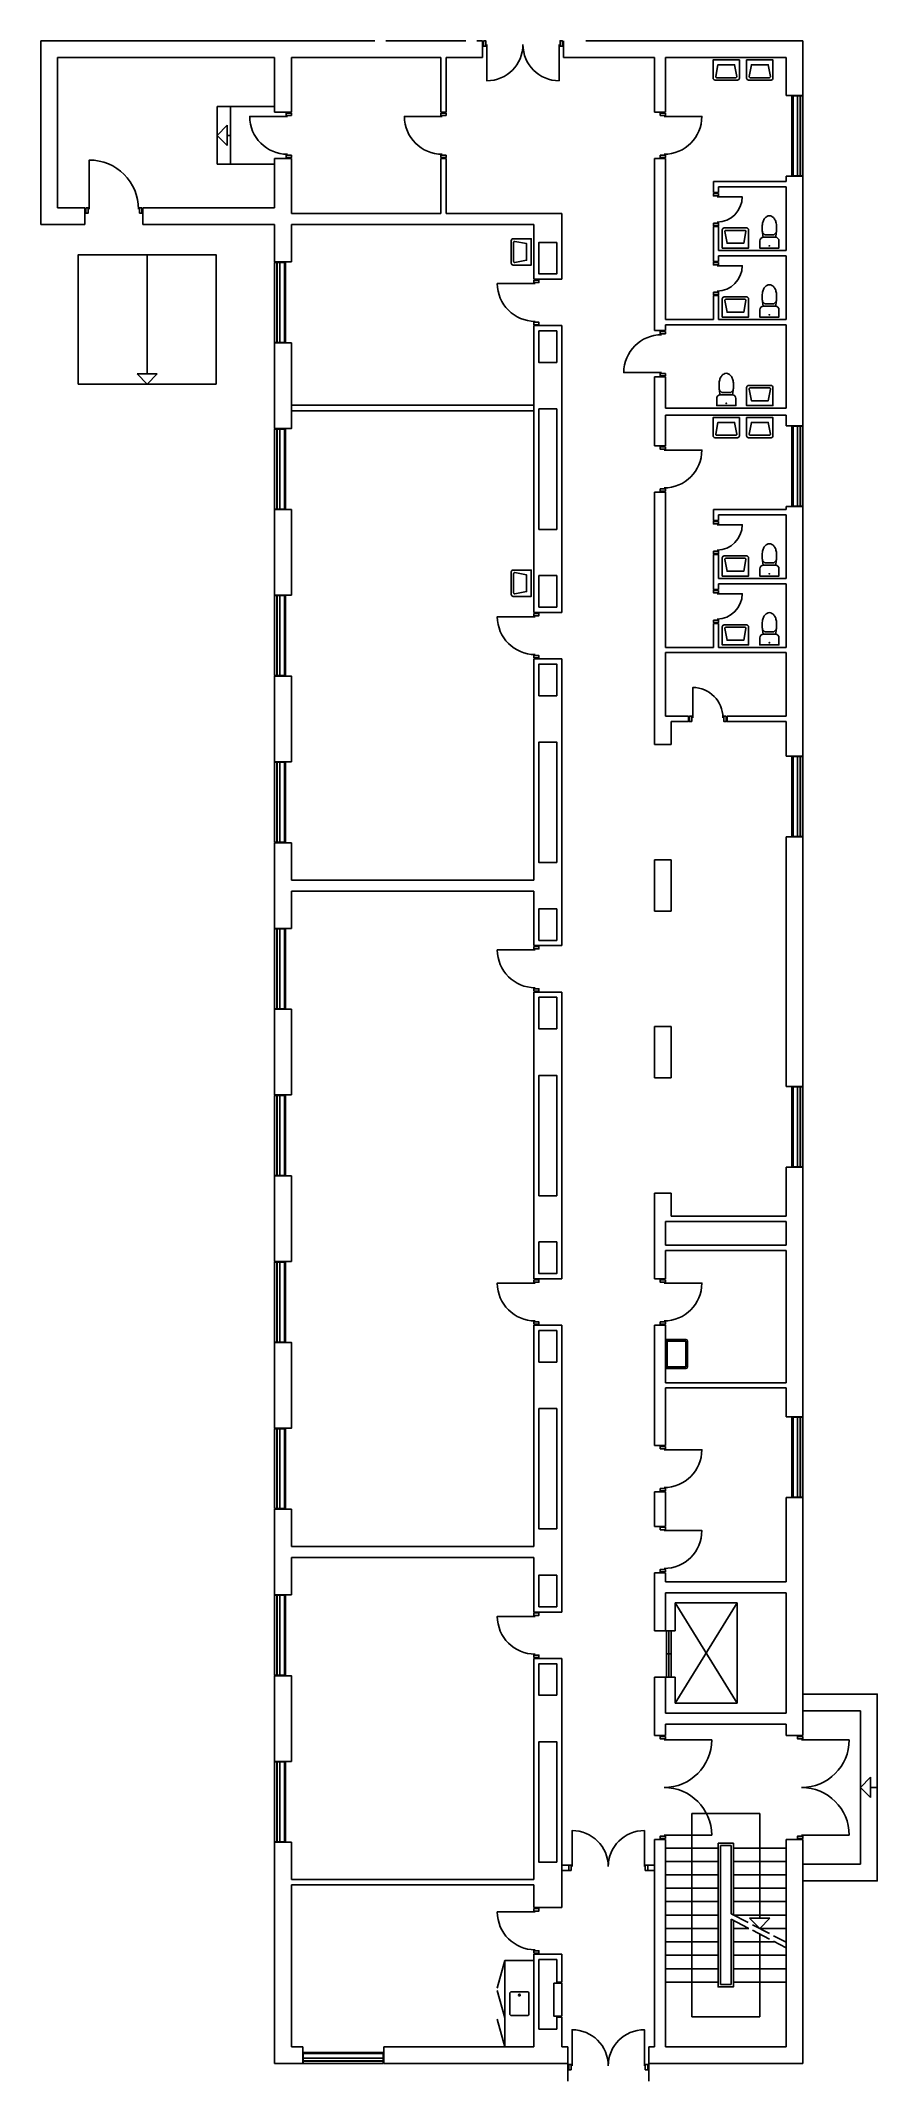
# Model space of a CAD drawing. Header units: millimetres. Extents: x -138872047 to -138854587, y 257765337 to 257807957.
import ezdxf

# ---------------------------------------------------------------- set-up
doc = ezdxf.new("R2010")
doc.units = ezdxf.units.MM
doc.header["$LTSCALE"] = 100
doc.linetypes.add('HIDDEN', pattern=[5, 4, -1])
for name, color, linetype in [('A21----', 7, 'Continuous'), ('A22--l-', 1, 'Continuous'), ('A22--U-', 3, 'Continuous'), ('A24----', 1, 'Continuous'), ('A312---', 2, 'Continuous'), ('A314---', 1, 'Continuous'), ('A314-S-', 8, 'Continuous'), ('A321---', 1, 'Continuous'), ('A59----', 2, 'Continuous'), ('A66----', 12, 'Continuous'), ('A79-F--', 12, 'Continuous'), ('A89--Y-', 12, 'Continuous')]:
    doc.layers.add(name, color=color, linetype=linetype)

# ---------------------------------------------------------------- blocks, each defined once
blk = doc.blocks.new('V169')
for p, q in [((-10, 110), (-1680, 110)), ((-10, 50), (-1680, 50))]:
    blk.add_line(p, q)
blk.add_lwpolyline([(-9.999999999992724, 7.276e-12), (-10, 230), (-1680, 230), (-1680, -7.276e-12)], close=True)
blk = doc.blocks.new('D97V')
for points in [[(20, 0), (20, 110), (70, 110), (70, 0)], [(950, 0), (950, 110), (900, 110), (900, 0)]]:
    blk.add_lwpolyline(points, close=True)
blk.add_lwpolyline([(90, 30), (90, -760, 0.4142135623730951), (880, 30, 0.4142135623730951)], format="xyb")
blk = doc.blocks.new('D97H')
for points in [[(-950, 110), (-900, 110), (-900, 0), (-950, 0)], [(-20, 0), (-20, 110), (-70, 110), (-70, 0)]]:
    blk.add_lwpolyline(points, close=True)
blk.add_lwpolyline([(-90, 30), (-90, -760, -0.4142135623730951), (-880, 30)], format="xyb")
blk = doc.blocks.new('D81H')
for points in [[(-790, 0.0424046834014007), (-740, 0.0424046834014007), (-740, 110.0424046834014), (-790, 110.0424046834014)], [(-70, 110.0424046834014), (-20, 110.0424046834014), (-20, 0.0424046834014007), (-70, 0.0424046834014007)]]:
    blk.add_lwpolyline(points, close=True)
blk.add_lwpolyline([(-90, 28.39798818088457), (-90, -601.6020118191154, -0.4142135623730951), (-720, 28.39798818088457)], format="xyb")
blk = doc.blocks.new('D71H')
for points in [[(-640, 110.0424046834014), (-690, 110.0424046834014), (-690, 0.0424046834014007), (-640, 0.0424046834014007)], [(-20.00000000000728, 0.0424046834014007), (-70.00000000000728, 0.0424046834014007), (-70.00000000000728, 110.0424046834014), (-20.00000000000728, 110.0424046834014)]]:
    blk.add_lwpolyline(points, close=True)
blk.add_lwpolyline([(-90, 28.39798818088457), (-90, -491.6020118191154, -0.410250066279564), (-620, 28.39798818088457)], format="xyb")
blk = doc.blocks.new('D217D')
for points in [[(20, 110), (70, 110), (70, 0), (20, 0)], [(2150, 0), (2150, 110), (2100, 110), (2100, 0)]]:
    blk.add_lwpolyline(points, close=True)
for points in [[(1085, 30, -0.4142135623730951), (89.99999999999636, -964.9999999999927), (89.99999999999636, 30)], [(1084.999999999996, 30, 0.4142135623730951), (2080, -964.9999999999927), (2080, 30)]]:
    blk.add_lwpolyline(points, format="xyb")
blk = doc.blocks.new('D121H')
for points in [[(-1190, 7.276e-12), (-1190, 110.0000000000073), (-1140, 110.0000000000073), (-1140, -7.276e-12)], [(-20, 7.276e-12), (-20, 110.0000000000073), (-70, 110.0000000000073), (-70, -7.276e-12)]]:
    blk.add_lwpolyline(points, close=True)
blk.add_lwpolyline([(-1120, 29.99999999999272, 0.4142135623730948), (-90, -1000.000000000007), (-90, 29.99999999999272)], format="xyb")
blk = doc.blocks.new('PIL')
for p, q in [((0, 0), (-212.1320343559637, -212.1320343559637)), ((0, 7.276e-12), (212.1320343559637, -212.1320343559564)), ((-212.1320343559637, -212.1320343559637), (212.1320343559746, -212.1320343559637))]:
    blk.add_line(p, q)
blk = doc.blocks.new('HV')
for points in [[(-235, -470, -0.4142135623730951), (-275, -430), (-275, -50), (275, -50), (275, -430, -0.4142135623730951), (235, -470)], [(-200.9562515292782, -420, -0.4689210488120354), (-220.6218916289799, -396.3582147963461), (-175, -150), (175, -150), (220.6218916289799, -396.3582147963461, -0.4689210488120356), (200.9562515292782, -420)]]:
    blk.add_lwpolyline(points, format="xyb", close=True)
blk = doc.blocks.new('RENGVASK')
blk.add_line((-305, -35), (305, -35))
blk.add_lwpolyline([(300, 0, -0.4142135623730951), (305, -5), (305, -425, -0.4142135623730951), (270, -460), (-270, -460, -0.4142135623730951), (-305, -425), (-305, -5, -0.4142135623730951), (-300, 0)], format="xyb", close=True)
blk.add_lwpolyline([(260, -35, -0.4142135623730951), (270, -45), (270, -415, -0.4142135623730951), (260, -425), (-260, -425, -0.4142135623730951), (-270, -415), (-270, -45, -0.4142135623730951), (-260, -35)], format="xyb")
blk = doc.blocks.new('TOI')
blk.add_lwpolyline([(-200, -200, 0.4142135623730951), (-125, -275), (125, -275, 0.4142135623730951), (200, -200), (200, -50), (-200, -50)], format="xyb", close=True)
blk.add_lwpolyline([(-132.2446960051893, -274.6492758400746), (-141.9837119652075, -375.0000000091859, 0.0557223020200318), (-149.9999999974971, -446.7073538793193), (-150, -500, 0.067325895239371), (-137.8636622487393, -589.7227315415512, 0.0797058162322264), (-106.0660171779746, -659.4284078790515, 0.1071248465941432), (-53.87955436162883, -710.0635837497539, 0.1401255773500056), (0, -725.4658166501031, 0.1401255773500056), (53.87955436162883, -710.0635837497539, 0.107124846594143), (106.0660171779746, -659.4284078790515, 0.0797058162323701), (137.8636622487684, -589.7227315414348, 0.0673258952392976), (150, -500), (150, -446.7073538793193, 0.0557223020191417), (141.9837119679651, -375.00000001031), (132.2446959978188, -274.6492758227178)], format="xyb")
blk.add_lwpolyline([(141.9837119581352, -375), (94.29769421648234, -325), (-94.29769421202946, -325), (-141.9837119589502, -375)])
at = {"const_width": 19.75}
blk.add_lwpolyline([(-10.125, -96.95899457277847, 1), (10.125, -96.95899457277847, 1)], format="xyb", close=True, dxfattribs=at)
blk = doc.blocks.new('V169A3')
for p, q in [((1690, 204.9999999999927), (0, 204.9999999999927)), ((1690, 54.99999999998909), (0, 54.99999999998909))]:
    blk.add_line(p, q)
blk = doc.blocks.new('D169D')
for points in [[(20, 110), (70, 110), (70, 0), (20, 0)], [(1670, 0), (1670, 110), (1620, 110), (1620, 0)]]:
    blk.add_lwpolyline(points, close=True)
for points in [[(844.9999999999982, 30, -0.4142135623730951), (89.99999999999454, -725.0000000000036), (89.99999999999454, 30)], [(844.9999999999964, 30, 0.4142135623730951), (1600, -725.0000000000036), (1600, 30)]]:
    blk.add_lwpolyline(points, format="xyb")

msp = doc.modelspace()

# ---------------------------------------------------------------- linework, layer by layer
at = {"layer": 'A21----'}
for p, q in [((-138872047.2756885, 257804116.7721266), (-138872047.2756885, 257807956.7721266)), ((-138865077.2756885, 257807956.7721266), (-138872047.2756885, 257807956.7721266)), ((-138864847.2756885, 257807956.7721266), (-138863177.2756885, 257807956.7721266)), ((-138862827.2756885, 257807956.7721266), (-138862947.2756885, 257807956.7721266)), ((-138862827.2756885, 257807956.7721266), (-138862827.2756885, 257807606.7721266)), ((-138862827.2756885, 257807956.7721266), (-138862827.2756885, 257807606.7721266)), ((-138861137.2756885, 257807956.7721266), (-138861137.2756885, 257807606.7721266)), ((-138860667.2756885, 257807956.7721266), (-138856137.2756885, 257807956.7721266)), ((-138856137.2756885, 257806816.7721266), (-138856137.2756885, 257807956.7721266)), ((-138871697.2756885, 257804466.7721266), (-138871697.2756885, 257807606.7721266)), ((-138871697.2756885, 257807606.7721266), (-138867167.2756885, 257807606.7721266)), ((-138866817.2756885, 257807606.7721266), (-138863697.2756885, 257807606.7721266)), ((-138863587.2756885, 257807606.7721266), (-138862827.2756885, 257807606.7721266)), ((-138861137.2756885, 257807606.7721266), (-138859237.2756885, 257807606.7721266)), ((-138859007.2756885, 257807606.7721266), (-138856487.2756885, 257807606.7721266)), ((-138856487.2756885, 257807606.7721266), (-138856487.2756885, 257806816.7721266)), ((-138856487.2756885, 257806816.7721266), (-138856137.2756885, 257806816.7721266)), ((-138856137.2756885, 257805126.7721266), (-138856487.2756885, 257805126.7721266)), ((-138856487.2756885, 257805126.7721266), (-138856487.2756885, 257805016.7721266)), ((-138856137.2756885, 257799916.7721266), (-138856137.2756885, 257805126.7721266)), ((-138856487.2756885, 257804906.7721266), (-138856487.2756885, 257803576.7721266)), ((-138871127.2756885, 257804466.7721266), (-138871697.2756885, 257804466.7721266)), ((-138871127.2756885, 257804466.7721266), (-138871127.2756885, 257804116.7721266)), ((-138869917.2756885, 257804466.7721266), (-138869917.2756885, 257804116.7721266)), ((-138867167.2756885, 257804466.7721266), (-138869917.2756885, 257804466.7721266)), ((-138871127.2756885, 257804116.7721266), (-138872047.2756885, 257804116.7721266)), ((-138867167.2756885, 257804116.7721266), (-138869917.2756885, 257804116.7721266)), ((-138867167.2756885, 257803336.7721266), (-138867167.2756885, 257804116.7721266)), ((-138866817.2756885, 257804116.7721266), (-138866817.2756885, 257803336.7721266)), ((-138866817.2756885, 257803336.7721266), (-138867167.2756885, 257803336.7721266)), ((-138856487.2756885, 257803466.7721266), (-138856487.2756885, 257802136.7721266)), ((-138856487.2756885, 257802026.7721266), (-138856487.2756885, 257800286.7721266)), ((-138856487.2756885, 257800136.7721266), (-138856487.2756885, 257799916.7721266)), ((-138856487.2756885, 257799916.7721266), (-138856137.2756885, 257799916.7721266)), ((-138866817.2756885, 257798166.7721266), (-138867167.2756885, 257798166.7721266)), ((-138867167.2756885, 257798166.7721266), (-138866817.2756885, 257798166.7721266)), ((-138867167.2756885, 257796376.7721266), (-138867167.2756885, 257798166.7721266)), ((-138866817.2756885, 257798166.7721266), (-138866817.2756885, 257796376.7721266)), ((-138856487.2756885, 257798166.7721266), (-138856487.2756885, 257798226.7721266)), ((-138856487.2756885, 257798226.7721266), (-138856137.2756885, 257798226.7721266)), ((-138856137.2756885, 257798226.7721266), (-138856487.2756885, 257798226.7721266)), ((-138856137.2756885, 257793016.7721266), (-138856137.2756885, 257798226.7721266)), ((-138856487.2756885, 257798056.7721266), (-138856487.2756885, 257796726.7721266)), ((-138856487.2756885, 257796616.7721266), (-138856487.2756885, 257795286.7721266)), ((-138866817.2756885, 257796376.7721266), (-138867167.2756885, 257796376.7721266)), ((-138856487.2756885, 257795176.7721266), (-138856487.2756885, 257793846.7721266)), ((-138856487.2756885, 257793736.7721266), (-138856487.2756885, 257793016.7721266)), ((-138856487.2756885, 257793016.7721266), (-138856137.2756885, 257793016.7721266)), ((-138866817.2756885, 257791206.7721266), (-138867167.2756885, 257791206.7721266)), ((-138867167.2756885, 257791206.7721266), (-138866817.2756885, 257791206.7721266)), ((-138867167.2756885, 257789416.7721266), (-138867167.2756885, 257791206.7721266)), ((-138866817.2756885, 257791206.7721266), (-138866817.2756885, 257790426.7721266)), ((-138856137.2756885, 257791326.7721266), (-138856487.2756885, 257791326.7721266)), ((-138856487.2756885, 257791326.7721266), (-138856487.2756885, 257786116.7721266)), ((-138856137.2756885, 257786116.7721266), (-138856137.2756885, 257791326.7721266)), ((-138866817.2756885, 257790196.7721266), (-138866817.2756885, 257789416.7721266)), ((-138866817.2756885, 257789416.7721266), (-138867167.2756885, 257789416.7721266)), ((-138867167.2756885, 257785936.7721266), (-138867167.2756885, 257787726.7721266)), ((-138867167.2756885, 257787726.7721266), (-138866817.2756885, 257787726.7721266)), ((-138866817.2756885, 257787726.7721266), (-138867167.2756885, 257787726.7721266)), ((-138866817.2756885, 257787726.7721266), (-138866817.2756885, 257785936.7721266)), ((-138866817.2756885, 257785936.7721266), (-138867167.2756885, 257785936.7721266)), ((-138856487.2756885, 257786116.7721266), (-138856137.2756885, 257786116.7721266)), ((-138866817.2756885, 257784246.7721266), (-138867167.2756885, 257784246.7721266)), ((-138867167.2756885, 257784246.7721266), (-138866817.2756885, 257784246.7721266)), ((-138867167.2756885, 257782456.7721266), (-138867167.2756885, 257784246.7721266)), ((-138866817.2756885, 257784246.7721266), (-138866817.2756885, 257782456.7721266)), ((-138856137.2756885, 257784426.7721266), (-138856487.2756885, 257784426.7721266)), ((-138856487.2756885, 257784426.7721266), (-138856487.2756885, 257783406.7721266)), ((-138856137.2756885, 257779216.7721266), (-138856137.2756885, 257784426.7721266)), ((-138856487.2756885, 257783296.7721266), (-138856487.2756885, 257782796.7721266)), ((-138866817.2756885, 257782456.7721266), (-138867167.2756885, 257782456.7721266)), ((-138856487.2756885, 257782686.7721266), (-138856487.2756885, 257779926.7721266)), ((-138856487.2756885, 257779816.7721266), (-138856487.2756885, 257779216.7721266)), ((-138856487.2756885, 257779216.7721266), (-138856137.2756885, 257779216.7721266)), ((-138866817.2756885, 257777286.7721266), (-138867167.2756885, 257777286.7721266)), ((-138867167.2756885, 257777286.7721266), (-138866817.2756885, 257777286.7721266)), ((-138867167.2756885, 257775496.7721266), (-138867167.2756885, 257777286.7721266)), ((-138856487.2756885, 257775766.7721266), (-138856487.2756885, 257777526.7721266)), ((-138856137.2756885, 257777526.7721266), (-138856487.2756885, 257777526.7721266)), ((-138856137.2756885, 257772556.7721266), (-138856137.2756885, 257777526.7721266)), ((-138866817.2756885, 257776276.7721266), (-138866817.2756885, 257775496.7721266)), ((-138866817.2756885, 257775496.7721266), (-138867167.2756885, 257775496.7721266)), ((-138856487.2756885, 257773026.7721266), (-138856487.2756885, 257775536.7721266)), ((-138856487.2756885, 257772556.7721266), (-138856487.2756885, 257772796.7721266)), ((-138856487.2756885, 257772556.7721266), (-138856137.2756885, 257772556.7721266)), ((-138866817.2756885, 257770326.7721266), (-138867167.2756885, 257770326.7721266)), ((-138867167.2756885, 257765706.7721266), (-138867167.2756885, 257770326.7721266)), ((-138866817.2756885, 257770326.7721266), (-138866817.2756885, 257770326.7721266)), ((-138866817.2756885, 257769546.7721266), (-138866817.2756885, 257770326.7721266)), ((-138856487.2756885, 257770386.7721266), (-138856137.2756885, 257770386.7721266)), ((-138856487.2756885, 257766056.7721266), (-138856487.2756885, 257770386.7721266)), ((-138856137.2756885, 257765706.7721266), (-138856137.2756885, 257770386.7721266)), ((-138866817.2756885, 257766056.7721266), (-138866817.2756885, 257769436.7721266)), ((-138866817.2756885, 257766056.7721266), (-138866577.2756885, 257766056.7721266)), ((-138866577.2756885, 257765706.7721266), (-138866577.2756885, 257766056.7721266)), ((-138864887.2756885, 257766056.7721266), (-138861757.2756885, 257766056.7721266)), ((-138864887.2756885, 257765706.7721266), (-138864887.2756885, 257766056.7721266)), ((-138861167.2756885, 257766056.7721266), (-138861047.2756885, 257766056.7721266)), ((-138861047.2756885, 257765336.7721266), (-138861047.2756885, 257766056.7721266)), ((-138859357.2756885, 257765336.7721266), (-138859357.2756885, 257766056.7721266)), ((-138859357.2756885, 257766056.7721266), (-138859237.2756885, 257766056.7721266)), ((-138859007.2756885, 257766056.7721266), (-138856487.2756885, 257766056.7721266)), ((-138867167.2756885, 257765706.7721266), (-138866577.2756885, 257765706.7721266)), ((-138864887.2756885, 257765706.7721266), (-138861047.2756885, 257765706.7721266)), ((-138859357.2756885, 257765706.7721266), (-138856137.2756885, 257765706.7721266))]:
    msp.add_line(p, q, dxfattribs=at)
for points in [[(-138866817.2756885, 257801646.7721266), (-138866817.2756885, 257799856.7721266), (-138867167.2756885, 257799856.7721266), (-138867167.2756885, 257801646.7721266), (-138866817.2756885, 257801646.7721266), (-138867167.2756885, 257801646.7721266)], [(-138866817.2756885, 257794686.7721266), (-138866817.2756885, 257792896.7721266), (-138867167.2756885, 257792896.7721266), (-138867167.2756885, 257794686.7721266), (-138866817.2756885, 257794686.7721266), (-138867167.2756885, 257794686.7721266)], [(-138866817.2756885, 257780766.7721266), (-138866817.2756885, 257778976.7721266), (-138867167.2756885, 257778976.7721266), (-138867167.2756885, 257780766.7721266), (-138866817.2756885, 257780766.7721266), (-138867167.2756885, 257780766.7721266)], [(-138866817.2756885, 257777286.7721266), (-138866817.2756885, 257776506.7721266)], [(-138866817.2756885, 257773806.7721266), (-138866817.2756885, 257772016.7721266), (-138867167.2756885, 257772016.7721266), (-138867167.2756885, 257773806.7721266), (-138866817.2756885, 257773806.7721266), (-138867167.2756885, 257773806.7721266)]]:
    msp.add_lwpolyline(points, dxfattribs=at)
at = {"layer": 'A22--l-'}
msp.add_lwpolyline([(-138866817.2756885, 257800346.7721266), (-138866817.2756885, 257800226.7721266), (-138861757.2756885, 257800226.7721266), (-138861757.2756885, 257800346.7721266)], close=True, dxfattribs=at)
at = {"layer": 'A22--U-'}
for p, q in [((-138867167.2756885, 257806466.7721266), (-138867167.2756885, 257807606.7721266)), ((-138866817.2756885, 257807606.7721266), (-138866817.2756885, 257806466.7721266)), ((-138863697.2756885, 257807606.7721266), (-138863697.2756885, 257806466.7721266)), ((-138863587.2756885, 257807606.7721266), (-138863587.2756885, 257806466.7721266)), ((-138859237.2756885, 257806466.7721266), (-138859237.2756885, 257807606.7721266)), ((-138859007.2756885, 257806466.7721266), (-138859007.2756885, 257807606.7721266)), ((-138866817.2756885, 257806466.7721266), (-138867167.2756885, 257806466.7721266)), ((-138863697.2756885, 257806466.7721266), (-138863587.2756885, 257806466.7721266)), ((-138859237.2756885, 257806466.7721266), (-138859007.2756885, 257806466.7721266)), ((-138867167.2756885, 257804466.7721266), (-138867167.2756885, 257805496.7721266)), ((-138866817.2756885, 257805496.7721266), (-138867167.2756885, 257805496.7721266)), ((-138866817.2756885, 257805496.7721266), (-138866817.2756885, 257804346.7721266)), ((-138863697.2756885, 257805496.7721266), (-138863697.2756885, 257804346.7721266)), ((-138863697.2756885, 257805496.7721266), (-138863587.2756885, 257805496.7721266)), ((-138863587.2756885, 257805496.7721266), (-138863587.2756885, 257804346.7721266)), ((-138859237.2756885, 257801906.7721266), (-138859237.2756885, 257805496.7721266)), ((-138859237.2756885, 257805496.7721266), (-138859007.2756885, 257805496.7721266)), ((-138859007.2756885, 257802136.7721266), (-138859007.2756885, 257805496.7721266)), ((-138858007.2756885, 257805016.7721266), (-138858007.2756885, 257804786.7721266)), ((-138858007.2756885, 257805016.7721266), (-138856487.2756885, 257805016.7721266)), ((-138858007.2756885, 257804786.7721266), (-138857897.2756885, 257804786.7721266)), ((-138857897.2756885, 257804906.7721266), (-138857897.2756885, 257804786.7721266)), ((-138857897.2756885, 257804906.7721266), (-138856487.2756885, 257804906.7721266)), ((-138866817.2756885, 257804346.7721266), (-138863697.2756885, 257804346.7721266)), ((-138863587.2756885, 257804346.7721266), (-138861167.2756885, 257804346.7721266)), ((-138861167.2756885, 257802976.7721266), (-138861167.2756885, 257804346.7721266)), ((-138866817.2756885, 257804116.7721266), (-138861757.2756885, 257804116.7721266)), ((-138861757.2756885, 257802976.7721266), (-138861757.2756885, 257804116.7721266)), ((-138858007.2756885, 257804076.7721266), (-138857897.2756885, 257804076.7721266)), ((-138858007.2756885, 257804076.7721266), (-138858007.2756885, 257803346.7721266)), ((-138857897.2756885, 257804076.7721266), (-138857897.2756885, 257803576.7721266)), ((-138858007.2756885, 257803346.7721266), (-138857897.2756885, 257803346.7721266)), ((-138857897.2756885, 257803576.7721266), (-138856487.2756885, 257803576.7721266)), ((-138857897.2756885, 257803466.7721266), (-138857897.2756885, 257803346.7721266)), ((-138857897.2756885, 257803466.7721266), (-138856487.2756885, 257803466.7721266)), ((-138861757.2756885, 257802976.7721266), (-138861167.2756885, 257802976.7721266)), ((-138858007.2756885, 257802636.7721266), (-138857897.2756885, 257802636.7721266)), ((-138858007.2756885, 257802636.7721266), (-138858007.2756885, 257802136.7721266)), ((-138857897.2756885, 257802636.7721266), (-138857897.2756885, 257802136.7721266)), ((-138861757.2756885, 257796016.7721266), (-138861757.2756885, 257802006.7721266)), ((-138861757.2756885, 257802006.7721266), (-138861167.2756885, 257802006.7721266)), ((-138861167.2756885, 257796016.7721266), (-138861167.2756885, 257802006.7721266)), ((-138859007.2756885, 257802136.7721266), (-138858007.2756885, 257802136.7721266)), ((-138859007.2756885, 257802026.7721266), (-138856487.2756885, 257802026.7721266)), ((-138859007.2756885, 257801906.7721266), (-138859007.2756885, 257802026.7721266)), ((-138857897.2756885, 257802136.7721266), (-138856487.2756885, 257802136.7721266)), ((-138859237.2756885, 257801906.7721266), (-138859007.2756885, 257801906.7721266)), ((-138859237.2756885, 257800936.7721266), (-138859007.2756885, 257800936.7721266)), ((-138859237.2756885, 257799496.7721266), (-138859237.2756885, 257800936.7721266)), ((-138859007.2756885, 257800286.7721266), (-138859007.2756885, 257800936.7721266)), ((-138859007.2756885, 257800286.7721266), (-138856487.2756885, 257800286.7721266)), ((-138859007.2756885, 257800136.7721266), (-138856487.2756885, 257800136.7721266)), ((-138859007.2756885, 257799496.7721266), (-138859007.2756885, 257800136.7721266)), ((-138859237.2756885, 257799496.7721266), (-138859007.2756885, 257799496.7721266)), ((-138859237.2756885, 257798526.7721266), (-138859007.2756885, 257798526.7721266)), ((-138859237.2756885, 257793256.7721266), (-138859237.2756885, 257798526.7721266)), ((-138859007.2756885, 257795286.7721266), (-138859007.2756885, 257798526.7721266)), ((-138858007.2756885, 257798166.7721266), (-138858007.2756885, 257797936.7721266)), ((-138858007.2756885, 257798166.7721266), (-138856487.2756885, 257798166.7721266)), ((-138858007.2756885, 257797936.7721266), (-138857897.2756885, 257797936.7721266)), ((-138857897.2756885, 257798056.7721266), (-138857897.2756885, 257797936.7721266)), ((-138857897.2756885, 257798056.7721266), (-138856487.2756885, 257798056.7721266)), ((-138858007.2756885, 257797226.7721266), (-138858007.2756885, 257796496.7721266)), ((-138858007.2756885, 257797226.7721266), (-138857897.2756885, 257797226.7721266)), ((-138857897.2756885, 257797226.7721266), (-138857897.2756885, 257796726.7721266)), ((-138858007.2756885, 257796496.7721266), (-138857897.2756885, 257796496.7721266)), ((-138857897.2756885, 257796726.7721266), (-138856487.2756885, 257796726.7721266)), ((-138857897.2756885, 257796616.7721266), (-138857897.2756885, 257796496.7721266)), ((-138857897.2756885, 257796616.7721266), (-138856487.2756885, 257796616.7721266)), ((-138861757.2756885, 257796016.7721266), (-138861167.2756885, 257796016.7721266)), ((-138858007.2756885, 257795786.7721266), (-138858007.2756885, 257795286.7721266)), ((-138858007.2756885, 257795786.7721266), (-138857897.2756885, 257795786.7721266)), ((-138857897.2756885, 257795786.7721266), (-138857897.2756885, 257795286.7721266)), ((-138859007.2756885, 257795286.7721266), (-138858007.2756885, 257795286.7721266)), ((-138859007.2756885, 257795176.7721266), (-138856487.2756885, 257795176.7721266)), ((-138859007.2756885, 257793846.7721266), (-138859007.2756885, 257795176.7721266)), ((-138857897.2756885, 257795286.7721266), (-138856487.2756885, 257795286.7721266)), ((-138861757.2756885, 257790426.7721266), (-138861757.2756885, 257795046.7721266)), ((-138861757.2756885, 257795046.7721266), (-138861167.2756885, 257795046.7721266)), ((-138861167.2756885, 257789056.7721266), (-138861167.2756885, 257795046.7721266)), ((-138859007.2756885, 257793846.7721266), (-138858527.2756885, 257793846.7721266)), ((-138858887.2756885, 257793256.7721266), (-138858887.2756885, 257793736.7721266)), ((-138858887.2756885, 257793736.7721266), (-138858527.2756885, 257793736.7721266)), ((-138858527.2756885, 257793736.7721266), (-138858527.2756885, 257793846.7721266)), ((-138857717.2756885, 257793846.7721266), (-138856487.2756885, 257793846.7721266)), ((-138857717.2756885, 257793736.7721266), (-138857717.2756885, 257793846.7721266)), ((-138857717.2756885, 257793736.7721266), (-138856487.2756885, 257793736.7721266)), ((-138859237.2756885, 257793256.7721266), (-138858887.2756885, 257793256.7721266)), ((-138859237.2756885, 257789776.7721266), (-138859237.2756885, 257790846.7721266)), ((-138859237.2756885, 257790846.7721266), (-138858887.2756885, 257790846.7721266)), ((-138858887.2756885, 257789776.7721266), (-138858887.2756885, 257790846.7721266)), ((-138866817.2756885, 257790426.7721266), (-138861757.2756885, 257790426.7721266)), ((-138866817.2756885, 257790196.7721266), (-138861757.2756885, 257790196.7721266)), ((-138861757.2756885, 257789056.7721266), (-138861757.2756885, 257790196.7721266)), ((-138859237.2756885, 257789776.7721266), (-138858887.2756885, 257789776.7721266)), ((-138861757.2756885, 257789056.7721266), (-138861167.2756885, 257789056.7721266)), ((-138861757.2756885, 257782096.7721266), (-138861757.2756885, 257788086.7721266)), ((-138861757.2756885, 257788086.7721266), (-138861167.2756885, 257788086.7721266)), ((-138861167.2756885, 257782096.7721266), (-138861167.2756885, 257788086.7721266)), ((-138859237.2756885, 257786296.7721266), (-138859237.2756885, 257787366.7721266)), ((-138859237.2756885, 257787366.7721266), (-138858887.2756885, 257787366.7721266)), ((-138858887.2756885, 257786296.7721266), (-138858887.2756885, 257787366.7721266)), ((-138859237.2756885, 257786296.7721266), (-138858887.2756885, 257786296.7721266)), ((-138859237.2756885, 257782096.7721266), (-138859237.2756885, 257783886.7721266)), ((-138859237.2756885, 257783886.7721266), (-138858887.2756885, 257783886.7721266)), ((-138858887.2756885, 257783406.7721266), (-138858887.2756885, 257783886.7721266)), ((-138859007.2756885, 257782796.7721266), (-138859007.2756885, 257783296.7721266)), ((-138859007.2756885, 257783296.7721266), (-138856487.2756885, 257783296.7721266)), ((-138858887.2756885, 257783406.7721266), (-138856487.2756885, 257783406.7721266)), ((-138859007.2756885, 257782796.7721266), (-138856487.2756885, 257782796.7721266)), ((-138859007.2756885, 257782096.7721266), (-138859007.2756885, 257782686.7721266)), ((-138859007.2756885, 257782686.7721266), (-138856487.2756885, 257782686.7721266)), ((-138861757.2756885, 257782096.7721266), (-138861167.2756885, 257782096.7721266)), ((-138859237.2756885, 257782096.7721266), (-138859007.2756885, 257782096.7721266)), ((-138861757.2756885, 257776506.7721266), (-138861757.2756885, 257781126.7721266)), ((-138861757.2756885, 257781126.7721266), (-138861167.2756885, 257781126.7721266)), ((-138861167.2756885, 257775136.7721266), (-138861167.2756885, 257781126.7721266)), ((-138859237.2756885, 257778616.7721266), (-138859237.2756885, 257781126.7721266)), ((-138859237.2756885, 257781126.7721266), (-138859007.2756885, 257781126.7721266)), ((-138859007.2756885, 257779926.7721266), (-138859007.2756885, 257781126.7721266)), ((-138859007.2756885, 257779926.7721266), (-138856487.2756885, 257779926.7721266)), ((-138859007.2756885, 257778616.7721266), (-138859007.2756885, 257779816.7721266)), ((-138859007.2756885, 257779816.7721266), (-138856487.2756885, 257779816.7721266)), ((-138859237.2756885, 257778616.7721266), (-138859007.2756885, 257778616.7721266)), ((-138859237.2756885, 257776926.7721266), (-138859237.2756885, 257777646.7721266)), ((-138859237.2756885, 257777646.7721266), (-138859007.2756885, 257777646.7721266)), ((-138859007.2756885, 257776926.7721266), (-138859007.2756885, 257777646.7721266)), ((-138859237.2756885, 257776926.7721266), (-138859007.2756885, 257776926.7721266)), ((-138866817.2756885, 257776506.7721266), (-138861757.2756885, 257776506.7721266)), ((-138866817.2756885, 257776276.7721266), (-138861757.2756885, 257776276.7721266)), ((-138861757.2756885, 257775136.7721266), (-138861757.2756885, 257776276.7721266)), ((-138859237.2756885, 257774746.7721266), (-138859237.2756885, 257775956.7721266)), ((-138859237.2756885, 257775956.7721266), (-138859007.2756885, 257775956.7721266)), ((-138859007.2756885, 257775766.7721266), (-138859007.2756885, 257775956.7721266)), ((-138859007.2756885, 257775766.7721266), (-138856487.2756885, 257775766.7721266)), ((-138861757.2756885, 257775136.7721266), (-138861167.2756885, 257775136.7721266)), ((-138859007.2756885, 257774746.7721266), (-138859007.2756885, 257775536.7721266)), ((-138859007.2756885, 257775536.7721266), (-138856487.2756885, 257775536.7721266)), ((-138859237.2756885, 257774746.7721266), (-138859007.2756885, 257774746.7721266)), ((-138861757.2756885, 257774166.7721266), (-138861167.2756885, 257774166.7721266)), ((-138861757.2756885, 257769546.7721266), (-138861757.2756885, 257774166.7721266)), ((-138861167.2756885, 257768961.7721266), (-138861167.2756885, 257774166.7721266)), ((-138859237.2756885, 257772556.7721266), (-138859237.2756885, 257773776.7721266)), ((-138859237.2756885, 257773776.7721266), (-138859007.2756885, 257773776.7721266)), ((-138859007.2756885, 257773026.7721266), (-138859007.2756885, 257773776.7721266)), ((-138859007.2756885, 257773026.7721266), (-138856487.2756885, 257773026.7721266)), ((-138859007.2756885, 257772556.7721266), (-138859007.2756885, 257772796.7721266)), ((-138859007.2756885, 257772796.7721266), (-138856487.2756885, 257772796.7721266)), ((-138859237.2756885, 257772556.7721266), (-138859007.2756885, 257772556.7721266)), ((-138859237.2756885, 257770386.7721266), (-138859007.2756885, 257770386.7721266)), ((-138859237.2756885, 257766056.7721266), (-138859237.2756885, 257770386.7721266)), ((-138859007.2756885, 257766056.7721266), (-138859007.2756885, 257770386.7721266)), ((-138866817.2756885, 257769546.7721266), (-138861757.2756885, 257769546.7721266)), ((-138866817.2756885, 257769436.7721266), (-138861757.2756885, 257769436.7721266)), ((-138861757.2756885, 257768961.7721266), (-138861757.2756885, 257769436.7721266)), ((-138861757.2756885, 257768961.7721266), (-138861167.2756885, 257768961.7721266)), ((-138861757.2756885, 257767991.7721266), (-138861167.2756885, 257767991.7721266)), ((-138861757.2756885, 257766056.7721266), (-138861757.2756885, 257767991.7721266)), ((-138861167.2756885, 257767401.7721266), (-138861167.2756885, 257767991.7721266)), ((-138861647.2756885, 257767881.7721266), (-138861277.2756885, 257767881.7721266)), ((-138861647.2756885, 257766426.7721266), (-138861647.2756885, 257767881.7721266)), ((-138861277.2756885, 257767401.7721266), (-138861277.2756885, 257767881.7721266)), ((-138861277.2756885, 257767401.7721266), (-138861167.2756885, 257767401.7721266)), ((-138861277.2756885, 257766671.7721266), (-138861167.2756885, 257766671.7721266)), ((-138861277.2756885, 257766426.7721266), (-138861277.2756885, 257766671.7721266)), ((-138861167.2756885, 257766056.7721266), (-138861167.2756885, 257766671.7721266)), ((-138861647.2756885, 257766426.7721266), (-138861277.2756885, 257766426.7721266))]:
    msp.add_line(p, q, dxfattribs=at)
for points in [[(-138861277.2756885, 257803746.7721266), (-138861277.2756885, 257803086.7721266), (-138861647.2756885, 257803086.7721266), (-138861647.2756885, 257803746.7721266)], [(-138861277.2756885, 257801236.7721266), (-138861647.2756885, 257801236.7721266), (-138861647.2756885, 257801896.7721266), (-138861277.2756885, 257801896.7721266)], [(-138861277.2756885, 257797751.7721266), (-138861647.2756885, 257797751.7721266), (-138861647.2756885, 257800266.7721266), (-138861277.2756885, 257800266.7721266)], [(-138861277.2756885, 257796786.7721266), (-138861277.2756885, 257796126.7721266), (-138861647.2756885, 257796126.7721266), (-138861647.2756885, 257796786.7721266)], [(-138861277.2756885, 257794276.7721266), (-138861647.2756885, 257794276.7721266), (-138861647.2756885, 257794936.7721266), (-138861277.2756885, 257794936.7721266)], [(-138861277.2756885, 257790791.7721266), (-138861647.2756885, 257790791.7721266), (-138861647.2756885, 257793306.7721266), (-138861277.2756885, 257793306.7721266)], [(-138861277.2756885, 257789826.7721266), (-138861277.2756885, 257789166.7721266), (-138861647.2756885, 257789166.7721266), (-138861647.2756885, 257789826.7721266)], [(-138861277.2756885, 257787316.7721266), (-138861647.2756885, 257787316.7721266), (-138861647.2756885, 257787976.7721266), (-138861277.2756885, 257787976.7721266)], [(-138861277.2756885, 257783831.7721266), (-138861647.2756885, 257783831.7721266), (-138861647.2756885, 257786346.7721266), (-138861277.2756885, 257786346.7721266)], [(-138861277.2756885, 257782866.7721266), (-138861277.2756885, 257782206.7721266), (-138861647.2756885, 257782206.7721266), (-138861647.2756885, 257782866.7721266)], [(-138861277.2756885, 257780356.7721266), (-138861647.2756885, 257780356.7721266), (-138861647.2756885, 257781016.7721266), (-138861277.2756885, 257781016.7721266)], [(-138861277.2756885, 257776871.7721266), (-138861647.2756885, 257776871.7721266), (-138861647.2756885, 257779386.7721266), (-138861277.2756885, 257779386.7721266)], [(-138861277.2756885, 257775906.7721266), (-138861277.2756885, 257775246.7721266), (-138861647.2756885, 257775246.7721266), (-138861647.2756885, 257775906.7721266)], [(-138861277.2756885, 257773396.7721266), (-138861647.2756885, 257773396.7721266), (-138861647.2756885, 257774056.7721266), (-138861277.2756885, 257774056.7721266)], [(-138861277.2756885, 257769911.7721266), (-138861647.2756885, 257769911.7721266), (-138861647.2756885, 257772426.7721266), (-138861277.2756885, 257772426.7721266)]]:
    msp.add_lwpolyline(points, close=True, dxfattribs=at)
for points in [[(-138861167.2756885, 257769848.263597), (-138861027.2756885, 257769848.263597)], [(-138861167.2756885, 257769738.263597), (-138861027.2756885, 257769738.263597)], [(-138859377.2756885, 257769848.263597), (-138859237.2756885, 257769848.263597)], [(-138859377.2756885, 257769738.263597), (-138859237.2756885, 257769738.263597)]]:
    msp.add_lwpolyline(points, dxfattribs=at)
at = {"layer": 'A24----'}
for p, q in [((-138867167.2756885, 257806581.7721266), (-138868367.2756885, 257806581.7721266)), ((-138868367.2756885, 257805381.7721266), (-138868367.2756885, 257806581.7721266)), ((-138868087.2756885, 257805381.7721266), (-138868087.2756885, 257806581.7721266)), ((-138868155.1436541, 257805981.7721266), (-138868087.2756885, 257805981.7721266)), ((-138867167.2756885, 257805381.7721266), (-138868367.2756885, 257805381.7721266)), ((-138869827.2756885, 257800998.904161), (-138869827.2756885, 257803486.7721266)), ((-138854725.1436541, 257771471.7721266), (-138854587.2756885, 257771471.7721266)), ((-138858457.2756885, 257766681.7721266), (-138858457.2756885, 257770931.7721266)), ((-138858457.2756885, 257770931.7721266), (-138857037.2756885, 257770931.7721266)), ((-138857037.2756885, 257770931.7721266), (-138857037.2756885, 257768738.904161)), ((-138859007.2756885, 257770206.7721266), (-138857907.2756885, 257770206.7721266)), ((-138857587.2756885, 257770206.7721266), (-138856487.2756885, 257770206.7721266)), ((-138859007.2756885, 257769926.7721266), (-138857907.2756885, 257769926.7721266)), ((-138859007.2756885, 257769646.7721266), (-138857907.2756885, 257769646.7721266)), ((-138857587.2756885, 257769926.7721266), (-138856487.2756885, 257769926.7721266)), ((-138857587.2756885, 257769646.7721266), (-138856487.2756885, 257769646.7721266)), ((-138859007.2756885, 257769366.7721266), (-138857907.2756885, 257769366.7721266)), ((-138857587.2756885, 257769366.7721266), (-138856487.2756885, 257769366.7721266)), ((-138859007.2756885, 257769086.7721266), (-138857907.2756885, 257769086.7721266)), ((-138859007.2756885, 257768806.7721266), (-138857907.2756885, 257768806.7721266)), ((-138857587.2756885, 257769086.7721266), (-138856487.2756885, 257769086.7721266)), ((-138857587.2756885, 257768806.7721266), (-138856487.2756885, 257768806.7721266)), ((-138859007.2756885, 257768526.7721266), (-138857907.2756885, 257768526.7721266)), ((-138857587.2756885, 257768526.7721266), (-138857263.4058042, 257768526.7721266)), ((-138857045.6480787, 257768526.7721266), (-138856487.2756885, 257768526.7721266)), ((-138857037.2756885, 257768409.8718223), (-138857037.2756885, 257766681.7721266)), ((-138859007.2756885, 257768246.7721266), (-138857907.2756885, 257768246.7721266)), ((-138859007.2756885, 257767966.7721266), (-138857907.2756885, 257767966.7721266)), ((-138857587.2756885, 257768246.7721266), (-138856721.7781945, 257768246.7721266)), ((-138857587.2756885, 257767966.7721266), (-138856487.2756885, 257767966.7721266)), ((-138856504.020469, 257768246.7721266), (-138856487.2756885, 257768246.7721266)), ((-138859007.2756885, 257767686.7721266), (-138857907.2756885, 257767686.7721266)), ((-138857587.2756885, 257767686.7721266), (-138856487.2756885, 257767686.7721266)), ((-138859007.2756885, 257767406.7721266), (-138857907.2756885, 257767406.7721266)), ((-138857587.2756885, 257767406.7721266), (-138856487.2756885, 257767406.7721266)), ((-138858457.2756885, 257766681.7721266), (-138857037.2756885, 257766681.7721266))]:
    msp.add_line(p, q, dxfattribs=at)
at = {"layer": 'A24----', "linetype": 'HIDDEN'}
for p, q in [((-138857637.2756885, 257768832.6201442), (-138856487.2756885, 257768238.115739)), ((-138857637.2756885, 257768720.0480337), (-138856487.2756885, 257768125.5436285))]:
    msp.add_line(p, q, dxfattribs=at)
at = {"layer": 'A24----'}
msp.add_lwpolyline([(-138871267.2756885, 257800786.7721266), (-138868387.2756885, 257800786.7721266), (-138868387.2756885, 257803486.7721266), (-138871267.2756885, 257803486.7721266)], close=True, dxfattribs=at)
for points in [[(-138856137.2756885, 257769521.7721266), (-138854587.2756885, 257769521.7721266), (-138854587.2756885, 257773421.7721266), (-138856137.2756885, 257773421.7721266)], [(-138856137.2756885, 257769871.7721266), (-138854937.2756885, 257769871.7721266), (-138854937.2756885, 257773071.7721266), (-138856137.2756885, 257773071.7721266)], [(-138857907.2756885, 257770306.7721266), (-138857907.2756885, 257767306.7721266), (-138857587.2756885, 257767306.7721266), (-138857587.2756885, 257768694.2000161)], [(-138857587.2756885, 257768806.7721266), (-138857587.2756885, 257770306.7721266), (-138857907.2756885, 257770306.7721266)], [(-138857857.2756885, 257770256.7721266), (-138857857.2756885, 257767356.7721266), (-138857637.2756885, 257767356.7721266), (-138857637.2756885, 257768720.0480337)], [(-138857637.2756885, 257768832.6201442), (-138857637.2756885, 257770256.7721266), (-138857857.2756885, 257770256.7721266)]]:
    msp.add_lwpolyline(points, dxfattribs=at)
at = {"layer": 'A66----'}
for p, q in [((-138858807.2756885, 257775331.7721266), (-138858807.2756885, 257774746.7721266)), ((-138857507.2756885, 257775331.7721266), (-138858807.2756885, 257775331.7721266)), ((-138858807.2756885, 257773231.7721266), (-138857507.2756885, 257775331.7721266)), ((-138858807.2756885, 257775331.7721266), (-138857507.2756885, 257773231.7721266)), ((-138857507.2756885, 257773231.7721266), (-138857507.2756885, 257775331.7721266)), ((-138858987.2756885, 257773776.7721266), (-138858987.2756885, 257774746.7721266)), ((-138858987.2756885, 257774746.7721266), (-138858807.2756885, 257774746.7721266)), ((-138858937.2756885, 257773776.7721266), (-138858937.2756885, 257774746.7721266)), ((-138858887.2756885, 257773776.7721266), (-138858887.2756885, 257774746.7721266)), ((-138858987.2756885, 257774261.7721266), (-138858887.2756885, 257774261.7721266)), ((-138858987.2756885, 257773776.7721266), (-138858807.2756885, 257773776.7721266)), ((-138858807.2756885, 257773776.7721266), (-138858807.2756885, 257773231.7721266)), ((-138858807.2756885, 257773231.7721266), (-138857507.2756885, 257773231.7721266))]:
    msp.add_line(p, q, dxfattribs=at)
at = {"layer": 'A79-F--'}
for points in [[(-138862357.2756885, 257767856.7721266), (-138862523.5380837, 257767280.2681666)], [(-138861757.2756885, 257767856.7721266), (-138862357.2756885, 257767856.7721266), (-138862357.2756885, 257766056.7721266)], [(-138862357.2756885, 257766656.7721266), (-138862523.5380837, 257767233.2760866)], [(-138862357.2756885, 257766056.7721266), (-138862523.5380837, 257766633.2760866)]]:
    msp.add_lwpolyline(points, dxfattribs=at)
msp.add_lwpolyline([(-138862257.2756886, 257766746.7721266), (-138862257.2756886, 257767166.7721266, -0.414213562373095), (-138862217.2756886, 257767206.7721266), (-138861897.2756886, 257767206.7721266, -0.414213562373095), (-138861857.2756886, 257767166.7721266), (-138861857.2756886, 257766746.7721266, -0.414213562373095), (-138861897.2756886, 257766706.7721266), (-138862217.2756886, 257766706.7721266, -0.414213562373095)], format="xyb", close=True, dxfattribs=at)
msp.add_circle((-138862057.2756886, 257767136.7721266), 20, dxfattribs=at)
at = {"layer": 'A89--Y-'}
msp.add_lwpolyline([(-138861167.2756885, 257766691.7721266), (-138861337.2756885, 257766691.7721266), (-138861337.2756885, 257767381.7721266), (-138861167.2756885, 257767381.7721266)], close=True, dxfattribs=at)

# ---------------------------------------------------------------- block references
at = {"layer": 'A24----'}
for p, rotation in [((-138868367.2756885, 257805981.7721266), 90), ((-138869827.2756885, 257800786.7721266), 180), ((-138854937.2756885, 257771471.7721266), 90), ((-138857037.2756885, 257768526.7721266), 180)]:
    msp.add_blockref('PIL', p, dxfattribs=dict(at, rotation=rotation))
at = {"layer": 'A312---', "rotation": 90}
msp.add_blockref('D217D', (-138856137.2756885, 257770386.7721266), dxfattribs=at)
at = {"layer": 'A314---'}
for p, rotation in [((-138856137.2756885, 257805126.7721266), 90), ((-138867167.2756885, 257803336.7721266), 270), ((-138867167.2756885, 257799856.7721266), 270), ((-138856137.2756885, 257798226.7721266), 90), ((-138867167.2756885, 257796376.7721266), 270), ((-138867167.2756885, 257792896.7721266), 270), ((-138856137.2756885, 257791326.7721266), 90), ((-138867167.2756885, 257789416.7721266), 270), ((-138867167.2756885, 257785936.7721266), 270), ((-138856137.2756885, 257784426.7721266), 90), ((-138867167.2756885, 257782456.7721266), 270), ((-138867167.2756885, 257778976.7721266), 270), ((-138856137.2756885, 257777526.7721266), 90), ((-138867167.2756885, 257775496.7721266), 270), ((-138867167.2756885, 257772016.7721266), 270)]:
    msp.add_blockref('V169A3', p, dxfattribs=dict(at, rotation=rotation))
msp.add_blockref('V169A3', (-138866577.2756885, 257765706.7721266), dxfattribs=at)
at = {"layer": 'A314-S-'}
for p, rotation in [((-138856137.2756885, 257806816.7721266), 90), ((-138867167.2756885, 257801646.7721266), 270), ((-138856137.2756885, 257799916.7721266), 90), ((-138867167.2756885, 257798166.7721266), 270), ((-138867167.2756885, 257794686.7721266), 270), ((-138867167.2756885, 257791206.7721266), 270), ((-138856137.2756885, 257793016.7721266), 90), ((-138867167.2756885, 257787726.7721266), 270), ((-138867167.2756885, 257784246.7721266), 270), ((-138856137.2756885, 257786116.7721266), 90), ((-138867167.2756885, 257780766.7721266), 270), ((-138856137.2756885, 257779216.7721266), 90), ((-138867167.2756885, 257777286.7721266), 270), ((-138867167.2756885, 257773806.7721266), 270), ((-138867167.2756885, 257770326.7721266), 270)]:
    msp.add_blockref('V169', p, dxfattribs=dict(at, rotation=rotation))
msp.add_blockref('V169', (-138864887.2756885, 257765706.7721266), dxfattribs=at)
at = {"layer": 'A321---'}
msp.add_blockref('D169D', (-138862827.2756885, 257807846.7721266), dxfattribs=at)
msp.add_blockref('D169D', (-138862827.2756885, 257807846.7721266), dxfattribs=at)
for name, p, rotation in [('D97V', (-138866927.2756885, 257806466.7721266), 270), ('D97V', (-138863697.2756885, 257806466.7721266), 270), ('D97H', (-138859007.2756885, 257806466.7721266), 90), ('D121H', (-138871127.2756885, 257804466.7721266), 180), ('D71H', (-138857897.2756885, 257804786.7721266), 90), ('D71H', (-138857897.2756885, 257803346.7721266), 90), ('D97V', (-138861757.2756885, 257802976.7721266), 270), ('D97H', (-138859117.2756885, 257800936.7721266), 270), ('D97H', (-138859007.2756885, 257799496.7721266), 90), ('D71H', (-138857897.2756885, 257797936.7721266), 90), ('D71H', (-138857897.2756885, 257796496.7721266), 90), ('D97V', (-138861757.2756885, 257796016.7721266), 270), ('D81H', (-138858527.2756885, 257793846.7721266), 180), ('D97V', (-138861757.2756885, 257789056.7721266), 270), ('D97V', (-138861757.2756885, 257782096.7721266), 270), ('D97H', (-138859007.2756885, 257782096.7721266), 90), ('D97H', (-138859007.2756885, 257778616.7721266), 90), ('D97H', (-138859007.2756885, 257776926.7721266), 90), ('D97V', (-138861757.2756885, 257775136.7721266), 270), ('D217D', (-138859007.2756885, 257770386.7721266), 90), ('D97V', (-138861757.2756885, 257768961.7721266), 270)]:
    msp.add_blockref(name, p, dxfattribs=dict(at, rotation=rotation))
at = {"layer": 'A321---', "xscale": -1, "rotation": 180}
for p in [(-138861047.2756885, 257769848.263597), (-138861047.2756885, 257769848.263597), (-138861047.2756885, 257765686.7721266)]:
    msp.add_blockref('D169D', p, dxfattribs=at)
at = {"layer": 'A59----'}
for p in [(-138857737.2756885, 257807606.7721266), (-138857037.2756885, 257807606.7721266), (-138857737.2756885, 257800136.7721266), (-138857037.2756885, 257800136.7721266)]:
    msp.add_blockref('HV', p, dxfattribs=at)
for name, p, rotation in [('TOI', (-138856837.2756885, 257803576.7721266), 180), ('HV', (-138861757.2756885, 257803546.7721266), 270), ('HV', (-138857547.2756885, 257803576.7721266), 180), ('TOI', (-138856837.2756885, 257802136.7721266), 180), ('HV', (-138857547.2756885, 257802136.7721266), 180), ('TOI', (-138857737.2756885, 257800286.7721266), 180), ('HV', (-138857037.2756885, 257800286.7721266), 180), ('TOI', (-138856837.2756885, 257796726.7721266), 180), ('HV', (-138861757.2756885, 257796626.7721266), 270), ('HV', (-138857547.2756885, 257796726.7721266), 180), ('HV', (-138857547.2756885, 257795286.7721266), 180), ('TOI', (-138856837.2756885, 257795286.7721266), 180), ('RENGVASK', (-138859007.2756885, 257780526.7721266), 90)]:
    msp.add_blockref(name, p, dxfattribs=dict(at, rotation=rotation))

doc.saveas('drawing.dxf')
